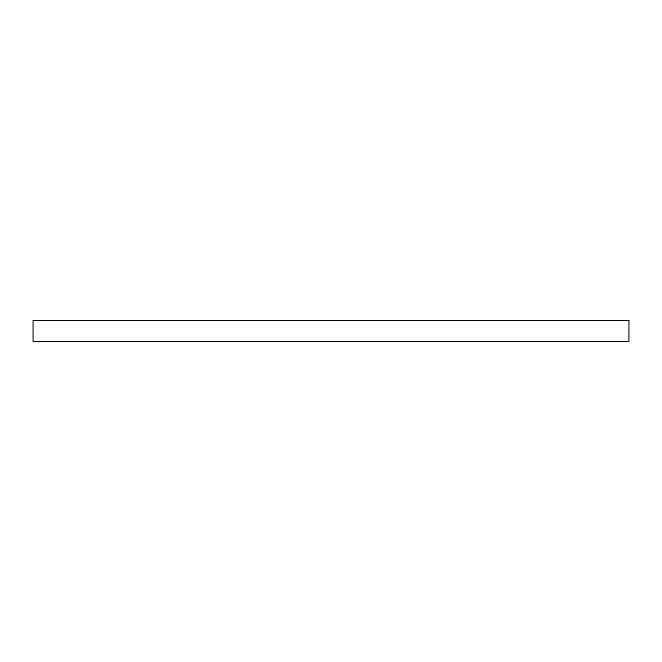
<?xml version="1.0" encoding="UTF-8"?>
<svg xmlns="http://www.w3.org/2000/svg" width="662" height="662" viewBox="0 0 662 662"><rect width="100%" height="100%" fill="white"/><g stroke="black" fill="none" stroke-linecap="round" stroke-linejoin="round"><path stroke-width="0.99" d="M628.9 320.491L33.1 320.491L33.1 341.509L628.9 341.509L628.9 320.491"/></g></svg>
